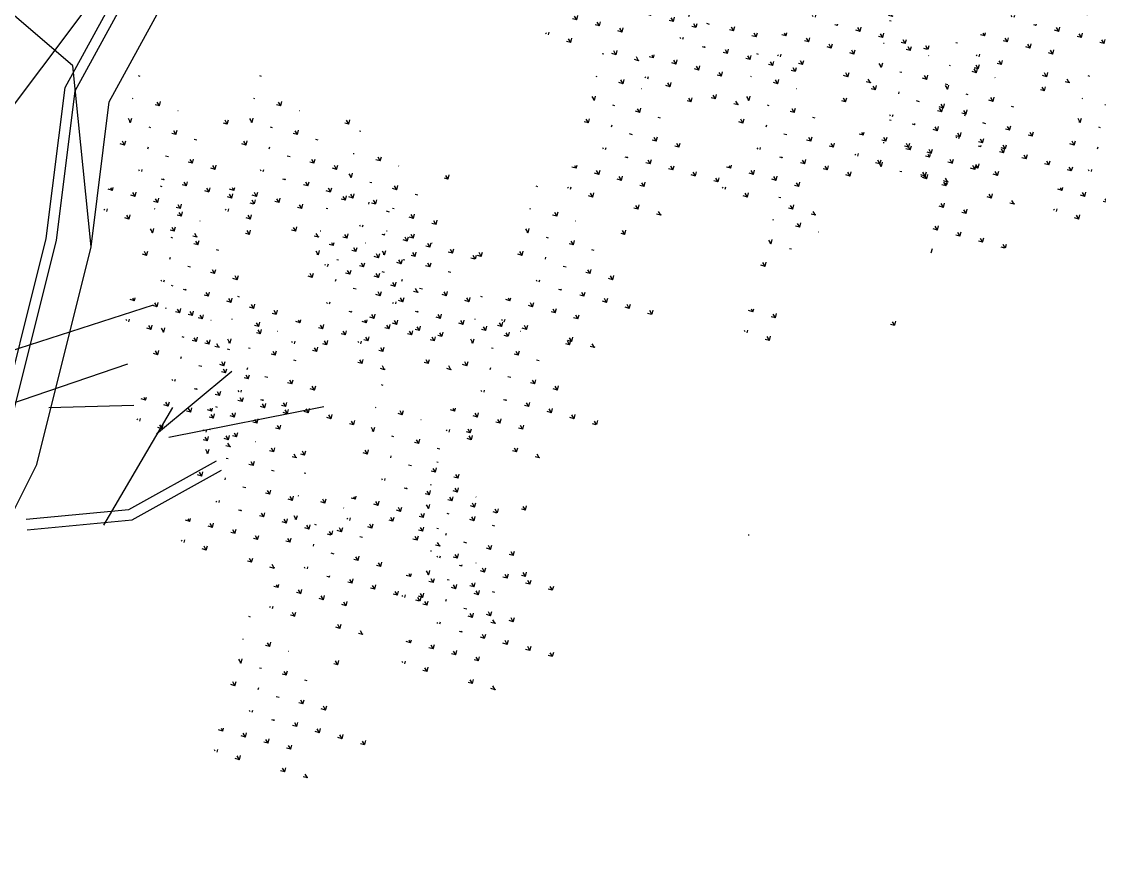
# Model space of a CAD drawing. Header units: millimetres. Extents: x -10 to 320, y -26 to 94.
# Drawn here: x 3.42 to 6.126, y 25.069 to 27.182 of the extents above; entities that cross this region are included whole.
import ezdxf

# ---------------------------------------------------------------- set-up
doc = ezdxf.new("R2010")
doc.units = ezdxf.units.MM
doc.header["$LTSCALE"] = 0.05

msp = doc.modelspace()

# ---------------------------------------------------------------- hatches: boundary and pattern name
at = {"linetype": 'Continuous'}
h = msp.add_hatch(dxfattribs=at)
h.set_pattern_fill('GRASS', scale=0.058864, angle=30, style=0)
h.set_pattern_definition([(120, (-88.84092, -0.516034), (-0.056857833, 0.01523501), [0.011036918, -0.072208728]), (75, (-88.84092, -0.516034), (-0.056857833, 0.01523501), [0.011036918, -0.047826643]), (165, (-88.84092, -0.516034), (-0.01523501, -0.056857833), [0.011036918, -0.047826643])])
edge = h.paths.add_edge_path()
edge.add_line((5.5921, 27.328), (5.7102, 27.2535))
edge.add_line((5.7102, 27.2535), (5.8177, 27.3206))
edge.add_line((5.8177, 27.3206), (5.6407, 27.348))
edge.add_line((5.6407, 27.348), (5.7401, 27.443))
edge.add_line((5.7401, 27.443), (5.6714, 27.5559))
edge.add_line((5.6714, 27.5559), (5.6748, 27.4182))
edge.add_line((5.6748, 27.4182), (5.599, 27.3484))
edge.add_line((5.599, 27.3484), (5.6214, 27.4148))
edge.add_line((5.6214, 27.4148), (5.5335, 27.5523))
edge.add_line((5.5335, 27.5523), (5.4512, 27.607))
edge.add_line((5.4512, 27.607), (5.5336, 27.4679))
edge.add_line((5.5336, 27.4679), (5.5785, 27.3542))
edge.add_line((5.5785, 27.3542), (5.5555, 27.3636))
edge.add_line((5.5555, 27.3636), (5.3762, 27.6578))
edge.add_line((5.3762, 27.6578), (5.4467, 27.455))
edge.add_line((5.4467, 27.455), (5.5203, 27.3779))
edge.add_line((5.5203, 27.3779), (5.4484, 27.4072))
edge.add_line((5.4484, 27.4072), (5.3852, 27.5217))
edge.add_line((5.3852, 27.5217), (5.4174, 27.3681))
edge.add_line((5.4174, 27.3681), (5.5506, 27.3462))
edge.add_line((5.5506, 27.3462), (5.2972, 27.3033))
edge.add_line((5.2972, 27.3033), (5.4491, 27.2237))
edge.add_line((5.4491, 27.2237), (5.5669, 27.3225))
edge.add_line((5.5669, 27.3225), (5.5277, 27.1767))
edge.add_line((5.5277, 27.1767), (5.6106, 27.1578))
edge.add_line((5.6106, 27.1578), (5.5967, 27.3243))
h = msp.add_hatch(dxfattribs=at)
h.set_pattern_fill('GRASS', scale=0.058864, angle=30, style=0)
h.set_pattern_definition([(120, (-89.478577, -0.626806), (-0.056857833, 0.01523501), [0.011036918, -0.072208728]), (75, (-89.47858, -0.626806), (-0.056857833, 0.01523501), [0.011036918, -0.047826643]), (165, (-89.47858, -0.626806), (-0.01523501, -0.056857833), [0.011036918, -0.047826643])])
edge = h.paths.add_edge_path()
edge.add_line((4.9544, 27.2172), (5.0725, 27.1427))
edge.add_line((5.0725, 27.1427), (5.18, 27.2098))
edge.add_line((5.18, 27.2098), (5.003, 27.2372))
edge.add_line((5.003, 27.2372), (5.1025, 27.3322))
edge.add_line((5.1025, 27.3322), (5.0337, 27.4451))
edge.add_line((5.0337, 27.4451), (5.0371, 27.3074))
edge.add_line((5.0371, 27.3074), (4.9613, 27.2376))
edge.add_line((4.9613, 27.2376), (4.9837, 27.3041))
edge.add_line((4.9837, 27.3041), (4.8958, 27.4416))
edge.add_line((4.8958, 27.4416), (4.8136, 27.4963))
edge.add_line((4.8136, 27.4963), (4.896, 27.3572))
edge.add_line((4.896, 27.3572), (4.9408, 27.2434))
edge.add_line((4.9408, 27.2434), (4.9178, 27.2528))
edge.add_line((4.9178, 27.2528), (4.7386, 27.547))
edge.add_line((4.7386, 27.547), (4.8091, 27.3442))
edge.add_line((4.8091, 27.3442), (4.8826, 27.2672))
edge.add_line((4.8826, 27.2672), (4.8108, 27.2964))
edge.add_line((4.8108, 27.2964), (4.7476, 27.4109))
edge.add_line((4.7476, 27.4109), (4.7798, 27.2573))
edge.add_line((4.7798, 27.2573), (4.9129, 27.2354))
edge.add_line((4.9129, 27.2354), (4.6595, 27.1925))
edge.add_line((4.6595, 27.1925), (4.8115, 27.113))
edge.add_line((4.8115, 27.113), (4.9292, 27.2117))
edge.add_line((4.9292, 27.2117), (4.89, 27.0659))
edge.add_line((4.89, 27.0659), (4.9729, 27.047))
edge.add_line((4.9729, 27.047), (4.959, 27.2135))
h = msp.add_hatch(dxfattribs=at)
h.set_pattern_fill('GRASS', scale=0.058864, angle=30, style=0)
h.set_pattern_definition([(120, (-88.89637, -0.682192), (-0.056857833, 0.01523501), [0.011036918, -0.072208728]), (75, (-88.89637, -0.68219), (-0.056857833, 0.01523501), [0.011036918, -0.047826643]), (165, (-88.89637, -0.68219), (-0.01523501, -0.056857833), [0.011036918, -0.047826643])])
edge = h.paths.add_edge_path()
edge.add_line((5.5366, 27.1618), (5.6547, 27.0873))
edge.add_line((5.6547, 27.0873), (5.7622, 27.1545))
edge.add_line((5.7622, 27.1545), (5.5852, 27.1818))
edge.add_line((5.5852, 27.1818), (5.6847, 27.2769))
edge.add_line((5.6847, 27.2769), (5.6159, 27.3897))
edge.add_line((5.6159, 27.3897), (5.6194, 27.252))
edge.add_line((5.6194, 27.252), (5.5435, 27.1823))
edge.add_line((5.5435, 27.1823), (5.566, 27.2487))
edge.add_line((5.566, 27.2487), (5.478, 27.3862))
edge.add_line((5.478, 27.3862), (5.3958, 27.4409))
edge.add_line((5.3958, 27.4409), (5.4782, 27.3018))
edge.add_line((5.4782, 27.3018), (5.523, 27.1881))
edge.add_line((5.523, 27.1881), (5.5, 27.1974))
edge.add_line((5.5, 27.1974), (5.3208, 27.4916))
edge.add_line((5.3208, 27.4916), (5.3913, 27.2888))
edge.add_line((5.3913, 27.2888), (5.4648, 27.2118))
edge.add_line((5.4648, 27.2118), (5.393, 27.241))
edge.add_line((5.393, 27.241), (5.3298, 27.3555))
edge.add_line((5.3298, 27.3555), (5.362, 27.202))
edge.add_line((5.362, 27.202), (5.4951, 27.18))
edge.add_line((5.4951, 27.18), (5.2417, 27.1371))
edge.add_line((5.2417, 27.1371), (5.3937, 27.0576))
edge.add_line((5.3937, 27.0576), (5.5114, 27.1563))
edge.add_line((5.5114, 27.1563), (5.4722, 27.0105))
edge.add_line((5.4722, 27.0105), (5.5551, 26.9916))
edge.add_line((5.5551, 26.9916), (5.5412, 27.1582))
h = msp.add_hatch(dxfattribs=at)
h.set_pattern_fill('GRASS', scale=0.058864, angle=30, style=0)
h.set_pattern_definition([(120, (-88.39733, -0.682192), (-0.056857833, 0.01523501), [0.011036918, -0.072208728]), (75, (-88.39733, -0.68219), (-0.056857833, 0.01523501), [0.011036918, -0.047826643]), (165, (-88.39733, -0.68219), (-0.01523501, -0.056857833), [0.011036918, -0.047826643])])
edge = h.paths.add_edge_path()
edge.add_line((6.0357, 27.1618), (6.1538, 27.0873))
edge.add_line((6.1538, 27.0873), (6.2613, 27.1545))
edge.add_line((6.2613, 27.1545), (6.0842, 27.1818))
edge.add_line((6.0842, 27.1818), (6.1837, 27.2769))
edge.add_line((6.1837, 27.2769), (6.1149, 27.3897))
edge.add_line((6.1149, 27.3897), (6.1184, 27.252))
edge.add_line((6.1184, 27.252), (6.0426, 27.1823))
edge.add_line((6.0426, 27.1823), (6.065, 27.2487))
edge.add_line((6.065, 27.2487), (5.977, 27.3862))
edge.add_line((5.977, 27.3862), (5.8948, 27.4409))
edge.add_line((5.8948, 27.4409), (5.9772, 27.3018))
edge.add_line((5.9772, 27.3018), (6.0221, 27.1881))
edge.add_line((6.0221, 27.1881), (5.9991, 27.1974))
edge.add_line((5.9991, 27.1974), (5.8198, 27.4916))
edge.add_line((5.8198, 27.4916), (5.8903, 27.2888))
edge.add_line((5.8903, 27.2888), (5.9639, 27.2118))
edge.add_line((5.9639, 27.2118), (5.892, 27.241))
edge.add_line((5.892, 27.241), (5.8288, 27.3555))
edge.add_line((5.8288, 27.3555), (5.861, 27.202))
edge.add_line((5.861, 27.202), (5.9942, 27.18))
edge.add_line((5.9942, 27.18), (5.7408, 27.1371))
edge.add_line((5.7408, 27.1371), (5.8927, 27.0576))
edge.add_line((5.8927, 27.0576), (6.0104, 27.1563))
edge.add_line((6.0104, 27.1563), (5.9713, 27.0105))
edge.add_line((5.9713, 27.0105), (6.0541, 26.9916))
edge.add_line((6.0541, 26.9916), (6.0402, 27.1582))
h = msp.add_hatch(dxfattribs=at)
h.set_pattern_fill('GRASS', scale=0.058864, angle=30, style=0)
h.set_pattern_definition([(120, (-89.22906, -0.73758), (-0.056857833, 0.01523501), [0.011036918, -0.072208728]), (75, (-89.22906, -0.73758), (-0.056857833, 0.01523501), [0.011036918, -0.047826643]), (165, (-89.22906, -0.73758), (-0.01523501, -0.056857833), [0.011036918, -0.047826643])])
edge = h.paths.add_edge_path()
edge.add_line((5.2039, 27.1064), (5.322, 27.0319))
edge.add_line((5.322, 27.0319), (5.4295, 27.0991))
edge.add_line((5.4295, 27.0991), (5.2525, 27.1265))
edge.add_line((5.2525, 27.1265), (5.352, 27.2215))
edge.add_line((5.352, 27.2215), (5.2832, 27.3343))
edge.add_line((5.2832, 27.3343), (5.2867, 27.1966))
edge.add_line((5.2867, 27.1966), (5.2108, 27.1269))
edge.add_line((5.2108, 27.1269), (5.2333, 27.1933))
edge.add_line((5.2333, 27.1933), (5.1453, 27.3308))
edge.add_line((5.1453, 27.3308), (5.0631, 27.3855))
edge.add_line((5.0631, 27.3855), (5.1455, 27.2464))
edge.add_line((5.1455, 27.2464), (5.1903, 27.1327))
edge.add_line((5.1903, 27.1327), (5.1673, 27.142))
edge.add_line((5.1673, 27.142), (4.9881, 27.4363))
edge.add_line((4.9881, 27.4363), (5.0586, 27.2334))
edge.add_line((5.0586, 27.2334), (5.1321, 27.1564))
edge.add_line((5.1321, 27.1564), (5.0603, 27.1857))
edge.add_line((5.0603, 27.1857), (4.9971, 27.3001))
edge.add_line((4.9971, 27.3001), (5.0293, 27.1466))
edge.add_line((5.0293, 27.1466), (5.1624, 27.1246))
edge.add_line((5.1624, 27.1246), (4.909, 27.0818))
edge.add_line((4.909, 27.0818), (5.061, 27.0022))
edge.add_line((5.061, 27.0022), (5.1787, 27.101))
edge.add_line((5.1787, 27.101), (5.1396, 26.9551))
edge.add_line((5.1396, 26.9551), (5.2224, 26.9362))
edge.add_line((5.2224, 26.9362), (5.2085, 27.1028))
h = msp.add_hatch(dxfattribs=at)
h.set_pattern_fill('GRASS', scale=0.058864, angle=30, style=0)
h.set_pattern_definition([(120, (-88.7023, -0.93143), (-0.056857833, 0.01523501), [0.011036918, -0.072208728]), (75, (-88.7023, -0.93143), (-0.056857833, 0.01523501), [0.011036918, -0.047826643]), (165, (-88.7023, -0.93143), (-0.01523501, -0.056857833), [0.011036918, -0.047826643])])
edge = h.paths.add_edge_path()
edge.add_line((5.7307, 26.9126), (5.8488, 26.8381))
edge.add_line((5.8488, 26.8381), (5.9563, 26.9052))
edge.add_line((5.9563, 26.9052), (5.7793, 26.9326))
edge.add_line((5.7793, 26.9326), (5.8787, 27.0276))
edge.add_line((5.8787, 27.0276), (5.81, 27.1405))
edge.add_line((5.81, 27.1405), (5.8134, 27.0028))
edge.add_line((5.8134, 27.0028), (5.7376, 26.933))
edge.add_line((5.7376, 26.933), (5.76, 26.9994))
edge.add_line((5.76, 26.9994), (5.6721, 27.1369))
edge.add_line((5.6721, 27.1369), (5.5899, 27.1916))
edge.add_line((5.5899, 27.1916), (5.6722, 27.0525))
edge.add_line((5.6722, 27.0525), (5.7171, 26.9388))
edge.add_line((5.7171, 26.9388), (5.6941, 26.9482))
edge.add_line((5.6941, 26.9482), (5.5148, 27.2424))
edge.add_line((5.5148, 27.2424), (5.5854, 27.0396))
edge.add_line((5.5854, 27.0396), (5.6589, 26.9625))
edge.add_line((5.6589, 26.9625), (5.5871, 26.9918))
edge.add_line((5.5871, 26.9918), (5.5239, 27.1063))
edge.add_line((5.5239, 27.1063), (5.556, 26.9527))
edge.add_line((5.556, 26.9527), (5.6892, 26.9308))
edge.add_line((5.6892, 26.9308), (5.4358, 26.8879))
edge.add_line((5.4358, 26.8879), (5.5878, 26.8083))
edge.add_line((5.5878, 26.8083), (5.7055, 26.9071))
edge.add_line((5.7055, 26.9071), (5.6663, 26.7613))
edge.add_line((5.6663, 26.7613), (5.7492, 26.7424))
edge.add_line((5.7492, 26.7424), (5.7353, 26.9089))
h = msp.add_hatch(dxfattribs=at)
h.set_pattern_fill('GRASS', scale=0.058864, angle=30, style=0)
h.set_pattern_definition([(120, (-88.535953, -0.986816), (-0.056857833, 0.01523501), [0.011036918, -0.072208728]), (75, (-88.535953, -0.986816), (-0.056857833, 0.01523501), [0.011036918, -0.047826643]), (165, (-88.535953, -0.986816), (-0.01523501, -0.056857833), [0.011036918, -0.047826643])])
edge = h.paths.add_edge_path()
edge.add_line((5.897, 26.8572), (6.0152, 26.7827))
edge.add_line((6.0152, 26.7827), (6.1226, 26.8498))
edge.add_line((6.1226, 26.8498), (5.9456, 26.8772))
edge.add_line((5.9456, 26.8772), (6.0451, 26.9722))
edge.add_line((6.0451, 26.9722), (5.9763, 27.0851))
edge.add_line((5.9763, 27.0851), (5.9798, 26.9474))
edge.add_line((5.9798, 26.9474), (5.9039, 26.8776))
edge.add_line((5.9039, 26.8776), (5.9264, 26.944))
edge.add_line((5.9264, 26.944), (5.8384, 27.0815))
edge.add_line((5.8384, 27.0815), (5.7562, 27.1363))
edge.add_line((5.7562, 27.1363), (5.8386, 26.9972))
edge.add_line((5.8386, 26.9972), (5.8834, 26.8834))
edge.add_line((5.8834, 26.8834), (5.8604, 26.8928))
edge.add_line((5.8604, 26.8928), (5.6812, 27.187))
edge.add_line((5.6812, 27.187), (5.7517, 26.9842))
edge.add_line((5.7517, 26.9842), (5.8252, 26.9071))
edge.add_line((5.8252, 26.9071), (5.7534, 26.9364))
edge.add_line((5.7534, 26.9364), (5.6902, 27.0509))
edge.add_line((5.6902, 27.0509), (5.7224, 26.8973))
edge.add_line((5.7224, 26.8973), (5.8555, 26.8754))
edge.add_line((5.8555, 26.8754), (5.6021, 26.8325))
edge.add_line((5.6021, 26.8325), (5.7541, 26.753))
edge.add_line((5.7541, 26.753), (5.8718, 26.8517))
edge.add_line((5.8718, 26.8517), (5.8327, 26.7059))
edge.add_line((5.8327, 26.7059), (5.9155, 26.687))
edge.add_line((5.9155, 26.687), (5.9016, 26.8535))
h = msp.add_hatch(dxfattribs=at)
h.set_pattern_fill('GRASS', scale=0.058864, angle=30, style=0)
h.set_pattern_definition([(120, (-89.42313, -1.01451), (-0.056857833, 0.01523501), [0.011036918, -0.072208728]), (75, (-89.42313, -1.01451), (-0.056857833, 0.01523501), [0.011036918, -0.047826643]), (165, (-89.42313, -1.01451), (-0.01523501, -0.056857833), [0.011036918, -0.047826643])])
edge = h.paths.add_edge_path()
edge.add_line((5.0099, 26.8295), (5.128, 26.755))
edge.add_line((5.128, 26.755), (5.2355, 26.8221))
edge.add_line((5.2355, 26.8221), (5.0584, 26.8495))
edge.add_line((5.0584, 26.8495), (5.1579, 26.9445))
edge.add_line((5.1579, 26.9445), (5.0892, 27.0574))
edge.add_line((5.0892, 27.0574), (5.0926, 26.9197))
edge.add_line((5.0926, 26.9197), (5.0168, 26.8499))
edge.add_line((5.0168, 26.8499), (5.0392, 26.9164))
edge.add_line((5.0392, 26.9164), (4.9512, 27.0539))
edge.add_line((4.9512, 27.0539), (4.869, 27.1086))
edge.add_line((4.869, 27.1086), (4.9514, 26.9695))
edge.add_line((4.9514, 26.9695), (4.9963, 26.8557))
edge.add_line((4.9963, 26.8557), (4.9733, 26.8651))
edge.add_line((4.9733, 26.8651), (4.794, 27.1593))
edge.add_line((4.794, 27.1593), (4.8645, 26.9565))
edge.add_line((4.8645, 26.9565), (4.9381, 26.8794))
edge.add_line((4.9381, 26.8794), (4.8662, 26.9087))
edge.add_line((4.8662, 26.9087), (4.803, 27.0232))
edge.add_line((4.803, 27.0232), (4.8352, 26.8696))
edge.add_line((4.8352, 26.8696), (4.9684, 26.8477))
edge.add_line((4.9684, 26.8477), (4.715, 26.8048))
edge.add_line((4.715, 26.8048), (4.8669, 26.7253))
edge.add_line((4.8669, 26.7253), (4.9846, 26.824))
edge.add_line((4.9846, 26.824), (4.9455, 26.6782))
edge.add_line((4.9455, 26.6782), (5.0283, 26.6593))
edge.add_line((5.0283, 26.6593), (5.0144, 26.8258))
h = msp.add_hatch(dxfattribs=at)
h.set_pattern_fill('GRASS', scale=0.058864, angle=30, style=0)
h.set_pattern_definition([(120, (-90.587548, -1.069896), (-0.056857833, 0.01523501), [0.011036918, -0.072208728]), (75, (-90.58755, -1.069896), (-0.056857833, 0.01523501), [0.011036918, -0.047826643]), (165, (-90.58755, -1.069896), (-0.01523501, -0.056857833), [0.011036918, -0.047826643])])
edge = h.paths.add_edge_path()
edge.add_line((3.8454, 26.7741), (3.9636, 26.6996))
edge.add_line((3.9636, 26.6996), (4.0711, 26.7668))
edge.add_line((4.0711, 26.7668), (3.894, 26.7941))
edge.add_line((3.894, 26.7941), (3.9935, 26.8891))
edge.add_line((3.9935, 26.8891), (3.9247, 27.002))
edge.add_line((3.9247, 27.002), (3.9282, 26.8643))
edge.add_line((3.9282, 26.8643), (3.8523, 26.7945))
edge.add_line((3.8523, 26.7945), (3.8748, 26.861))
edge.add_line((3.8748, 26.861), (3.7868, 26.9985))
edge.add_line((3.7868, 26.9985), (3.7046, 27.0532))
edge.add_line((3.7046, 27.0532), (3.787, 26.9141))
edge.add_line((3.787, 26.9141), (3.8318, 26.8003))
edge.add_line((3.8318, 26.8003), (3.8088, 26.8097))
edge.add_line((3.8088, 26.8097), (3.6296, 27.1039))
edge.add_line((3.6296, 27.1039), (3.7001, 26.9011))
edge.add_line((3.7001, 26.9011), (3.7737, 26.8241))
edge.add_line((3.7737, 26.8241), (3.7018, 26.8533))
edge.add_line((3.7018, 26.8533), (3.6386, 26.9678))
edge.add_line((3.6386, 26.9678), (3.6708, 26.8143))
edge.add_line((3.6708, 26.8143), (3.804, 26.7923))
edge.add_line((3.804, 26.7923), (3.5505, 26.7494))
edge.add_line((3.5505, 26.7494), (3.7025, 26.6699))
edge.add_line((3.7025, 26.6699), (3.8202, 26.7686))
edge.add_line((3.8202, 26.7686), (3.7811, 26.6228))
edge.add_line((3.7811, 26.6228), (3.8639, 26.6039))
edge.add_line((3.8639, 26.6039), (3.85, 26.7704))
h = msp.add_hatch(dxfattribs=at)
h.set_pattern_fill('GRASS', scale=0.058864, angle=30, style=0)
h.set_pattern_definition([(120, (-90.28258, -1.069896), (-0.056857833, 0.01523501), [0.011036918, -0.072208728]), (75, (-90.28258, -1.069896), (-0.056857833, 0.01523501), [0.011036918, -0.047826643]), (165, (-90.28258, -1.069896), (-0.01523501, -0.056857833), [0.011036918, -0.047826643])])
edge = h.paths.add_edge_path()
edge.add_line((4.1504, 26.7741), (4.2685, 26.6996))
edge.add_line((4.2685, 26.6996), (4.376, 26.7668))
edge.add_line((4.376, 26.7668), (4.199, 26.7941))
edge.add_line((4.199, 26.7941), (4.2985, 26.8891))
edge.add_line((4.2985, 26.8891), (4.2297, 27.002))
edge.add_line((4.2297, 27.002), (4.2331, 26.8643))
edge.add_line((4.2331, 26.8643), (4.1573, 26.7945))
edge.add_line((4.1573, 26.7945), (4.1797, 26.861))
edge.add_line((4.1797, 26.861), (4.0918, 26.9985))
edge.add_line((4.0918, 26.9985), (4.0096, 27.0532))
edge.add_line((4.0096, 27.0532), (4.092, 26.9141))
edge.add_line((4.092, 26.9141), (4.1368, 26.8003))
edge.add_line((4.1368, 26.8003), (4.1138, 26.8097))
edge.add_line((4.1138, 26.8097), (3.9346, 27.1039))
edge.add_line((3.9346, 27.1039), (4.0051, 26.9011))
edge.add_line((4.0051, 26.9011), (4.0786, 26.8241))
edge.add_line((4.0786, 26.8241), (4.0068, 26.8533))
edge.add_line((4.0068, 26.8533), (3.9436, 26.9678))
edge.add_line((3.9436, 26.9678), (3.9758, 26.8143))
edge.add_line((3.9758, 26.8143), (4.1089, 26.7923))
edge.add_line((4.1089, 26.7923), (3.8555, 26.7494))
edge.add_line((3.8555, 26.7494), (4.0075, 26.6699))
edge.add_line((4.0075, 26.6699), (4.1252, 26.7686))
edge.add_line((4.1252, 26.7686), (4.086, 26.6228))
edge.add_line((4.086, 26.6228), (4.1689, 26.6039))
edge.add_line((4.1689, 26.6039), (4.155, 26.7704))
h = msp.add_hatch(dxfattribs=at)
h.set_pattern_fill('GRASS', scale=0.058864, angle=30, style=0)
h.set_pattern_definition([(120, (-88.20326, -1.069896), (-0.056857833, 0.01523501), [0.011036918, -0.072208728]), (75, (-88.20326, -1.069896), (-0.056857833, 0.01523501), [0.011036918, -0.047826643]), (165, (-88.20326, -1.069896), (-0.01523501, -0.056857833), [0.011036918, -0.047826643])])
edge = h.paths.add_edge_path()
edge.add_line((6.2297, 26.7741), (6.3478, 26.6996))
edge.add_line((6.3478, 26.6996), (6.4553, 26.7668))
edge.add_line((6.4553, 26.7668), (6.2783, 26.7941))
edge.add_line((6.2783, 26.7941), (6.3778, 26.8891))
edge.add_line((6.3778, 26.8891), (6.309, 27.002))
edge.add_line((6.309, 27.002), (6.3125, 26.8643))
edge.add_line((6.3125, 26.8643), (6.2366, 26.7945))
edge.add_line((6.2366, 26.7945), (6.2591, 26.861))
edge.add_line((6.2591, 26.861), (6.1711, 26.9985))
edge.add_line((6.1711, 26.9985), (6.0889, 27.0532))
edge.add_line((6.0889, 27.0532), (6.1713, 26.9141))
edge.add_line((6.1713, 26.9141), (6.2161, 26.8003))
edge.add_line((6.2161, 26.8003), (6.1931, 26.8097))
edge.add_line((6.1931, 26.8097), (6.0139, 27.1039))
edge.add_line((6.0139, 27.1039), (6.0844, 26.9011))
edge.add_line((6.0844, 26.9011), (6.1579, 26.8241))
edge.add_line((6.1579, 26.8241), (6.0861, 26.8533))
edge.add_line((6.0861, 26.8533), (6.0229, 26.9678))
edge.add_line((6.0229, 26.9678), (6.0551, 26.8143))
edge.add_line((6.0551, 26.8143), (6.1882, 26.7923))
edge.add_line((6.1882, 26.7923), (5.9348, 26.7494))
edge.add_line((5.9348, 26.7494), (6.0868, 26.6699))
edge.add_line((6.0868, 26.6699), (6.2045, 26.7686))
edge.add_line((6.2045, 26.7686), (6.1654, 26.6228))
edge.add_line((6.1654, 26.6228), (6.2482, 26.6039))
edge.add_line((6.2482, 26.6039), (6.2343, 26.7704))
h = msp.add_hatch(dxfattribs=at)
h.set_pattern_fill('GRASS', scale=0.058864, angle=30, style=0)
h.set_pattern_definition([(120, (-90.033062, -1.20836), (-0.056857833, 0.01523501), [0.011036918, -0.072208728]), (75, (-90.03306, -1.20836), (-0.056857833, 0.01523501), [0.011036918, -0.047826643]), (165, (-90.03306, -1.20836), (-0.01523501, -0.056857833), [0.011036918, -0.047826643])])
edge = h.paths.add_edge_path()
edge.add_line((4.3999, 26.6356), (4.518, 26.5611))
edge.add_line((4.518, 26.5611), (4.6255, 26.6283))
edge.add_line((4.6255, 26.6283), (4.4485, 26.6557))
edge.add_line((4.4485, 26.6557), (4.548, 26.7507))
edge.add_line((4.548, 26.7507), (4.4792, 26.8636))
edge.add_line((4.4792, 26.8636), (4.4827, 26.7258))
edge.add_line((4.4827, 26.7258), (4.4068, 26.6561))
edge.add_line((4.4068, 26.6561), (4.4293, 26.7225))
edge.add_line((4.4293, 26.7225), (4.3413, 26.86))
edge.add_line((4.3413, 26.86), (4.2591, 26.9147))
edge.add_line((4.2591, 26.9147), (4.3415, 26.7756))
edge.add_line((4.3415, 26.7756), (4.3863, 26.6619))
edge.add_line((4.3863, 26.6619), (4.3633, 26.6713))
edge.add_line((4.3633, 26.6713), (4.1841, 26.9655))
edge.add_line((4.1841, 26.9655), (4.2546, 26.7626))
edge.add_line((4.2546, 26.7626), (4.3281, 26.6856))
edge.add_line((4.3281, 26.6856), (4.2563, 26.7149))
edge.add_line((4.2563, 26.7149), (4.1931, 26.8294))
edge.add_line((4.1931, 26.8294), (4.2253, 26.6758))
edge.add_line((4.2253, 26.6758), (4.3584, 26.6538))
edge.add_line((4.3584, 26.6538), (4.105, 26.611))
edge.add_line((4.105, 26.611), (4.257, 26.5314))
edge.add_line((4.257, 26.5314), (4.3747, 26.6302))
edge.add_line((4.3747, 26.6302), (4.3356, 26.4844))
edge.add_line((4.3356, 26.4844), (4.4184, 26.4655))
edge.add_line((4.4184, 26.4655), (4.4045, 26.632))
h = msp.add_hatch(dxfattribs=at)
h.set_pattern_fill('GRASS', scale=0.058864, angle=30, style=0)
h.set_pattern_definition([(120, (-90.5321, -1.346826), (-0.056857833, 0.01523501), [0.011036918, -0.072208728]), (75, (-90.5321, -1.346826), (-0.056857833, 0.01523501), [0.011036918, -0.047826643]), (165, (-90.5321, -1.346826), (-0.01523501, -0.056857833), [0.011036918, -0.047826643])])
edge = h.paths.add_edge_path()
edge.add_line((3.9009, 26.4972), (4.019, 26.4227))
edge.add_line((4.019, 26.4227), (4.1265, 26.4898))
edge.add_line((4.1265, 26.4898), (3.9495, 26.5172))
edge.add_line((3.9495, 26.5172), (4.0489, 26.6122))
edge.add_line((4.0489, 26.6122), (3.9802, 26.7251))
edge.add_line((3.9802, 26.7251), (3.9836, 26.5874))
edge.add_line((3.9836, 26.5874), (3.9078, 26.5176))
edge.add_line((3.9078, 26.5176), (3.9302, 26.584))
edge.add_line((3.9302, 26.584), (3.8423, 26.7215))
edge.add_line((3.8423, 26.7215), (3.7601, 26.7763))
edge.add_line((3.7601, 26.7763), (3.8424, 26.6371))
edge.add_line((3.8424, 26.6371), (3.8873, 26.5234))
edge.add_line((3.8873, 26.5234), (3.8643, 26.5328))
edge.add_line((3.8643, 26.5328), (3.685, 26.827))
edge.add_line((3.685, 26.827), (3.7556, 26.6242))
edge.add_line((3.7556, 26.6242), (3.8291, 26.5471))
edge.add_line((3.8291, 26.5471), (3.7573, 26.5764))
edge.add_line((3.7573, 26.5764), (3.6941, 26.6909))
edge.add_line((3.6941, 26.6909), (3.7262, 26.5373))
edge.add_line((3.7262, 26.5373), (3.8594, 26.5154))
edge.add_line((3.8594, 26.5154), (3.606, 26.4725))
edge.add_line((3.606, 26.4725), (3.758, 26.3929))
edge.add_line((3.758, 26.3929), (3.8757, 26.4917))
edge.add_line((3.8757, 26.4917), (3.8365, 26.3459))
edge.add_line((3.8365, 26.3459), (3.9194, 26.327))
edge.add_line((3.9194, 26.327), (3.9055, 26.4935))
h = msp.add_hatch(dxfattribs=at)
h.set_pattern_fill('GRASS', scale=0.058864, angle=30, style=0)
h.set_pattern_definition([(120, (-89.589475, -1.346826), (-0.056857833, 0.01523501), [0.011036918, -0.072208728]), (75, (-89.589475, -1.346826), (-0.056857833, 0.01523501), [0.011036918, -0.047826643]), (165, (-89.589475, -1.346826), (-0.01523501, -0.056857833), [0.011036918, -0.047826643])])
edge = h.paths.add_edge_path()
edge.add_line((4.8435, 26.4972), (4.9616, 26.4227))
edge.add_line((4.9616, 26.4227), (5.0691, 26.4898))
edge.add_line((5.0691, 26.4898), (4.8921, 26.5172))
edge.add_line((4.8921, 26.5172), (4.9916, 26.6122))
edge.add_line((4.9916, 26.6122), (4.9228, 26.7251))
edge.add_line((4.9228, 26.7251), (4.9263, 26.5874))
edge.add_line((4.9263, 26.5874), (4.8504, 26.5176))
edge.add_line((4.8504, 26.5176), (4.8728, 26.584))
edge.add_line((4.8728, 26.584), (4.7849, 26.7215))
edge.add_line((4.7849, 26.7215), (4.7027, 26.7763))
edge.add_line((4.7027, 26.7763), (4.7851, 26.6371))
edge.add_line((4.7851, 26.6371), (4.8299, 26.5234))
edge.add_line((4.8299, 26.5234), (4.8069, 26.5328))
edge.add_line((4.8069, 26.5328), (4.6277, 26.827))
edge.add_line((4.6277, 26.827), (4.6982, 26.6242))
edge.add_line((4.6982, 26.6242), (4.7717, 26.5471))
edge.add_line((4.7717, 26.5471), (4.6999, 26.5764))
edge.add_line((4.6999, 26.5764), (4.6367, 26.6909))
edge.add_line((4.6367, 26.6909), (4.6689, 26.5373))
edge.add_line((4.6689, 26.5373), (4.802, 26.5154))
edge.add_line((4.802, 26.5154), (4.5486, 26.4725))
edge.add_line((4.5486, 26.4725), (4.7006, 26.3929))
edge.add_line((4.7006, 26.3929), (4.8183, 26.4917))
edge.add_line((4.8183, 26.4917), (4.7791, 26.3459))
edge.add_line((4.7791, 26.3459), (4.862, 26.327))
edge.add_line((4.862, 26.327), (4.8481, 26.4935))
h = msp.add_hatch(dxfattribs=at)
h.set_pattern_fill('GRASS', scale=0.058864, angle=30, style=0)
h.set_pattern_definition([(120, (-90.116235, -1.402213), (-0.056857833, 0.01523501), [0.011036918, -0.072208728]), (75, (-90.116235, -1.40221), (-0.056857833, 0.01523501), [0.011036918, -0.047826643]), (165, (-90.116235, -1.40221), (-0.01523501, -0.056857833), [0.011036918, -0.047826643])])
edge = h.paths.add_edge_path()
edge.add_line((4.3168, 26.4418), (4.4349, 26.3673))
edge.add_line((4.4349, 26.3673), (4.5424, 26.4344))
edge.add_line((4.5424, 26.4344), (4.3653, 26.4618))
edge.add_line((4.3653, 26.4618), (4.4648, 26.5568))
edge.add_line((4.4648, 26.5568), (4.396, 26.6697))
edge.add_line((4.396, 26.6697), (4.3995, 26.532))
edge.add_line((4.3995, 26.532), (4.3237, 26.4622))
edge.add_line((4.3237, 26.4622), (4.3461, 26.5287))
edge.add_line((4.3461, 26.5287), (4.2581, 26.6662))
edge.add_line((4.2581, 26.6662), (4.1759, 26.7209))
edge.add_line((4.1759, 26.7209), (4.2583, 26.5818))
edge.add_line((4.2583, 26.5818), (4.3032, 26.468))
edge.add_line((4.3032, 26.468), (4.2802, 26.4774))
edge.add_line((4.2802, 26.4774), (4.1009, 26.7716))
edge.add_line((4.1009, 26.7716), (4.1714, 26.5688))
edge.add_line((4.1714, 26.5688), (4.245, 26.4917))
edge.add_line((4.245, 26.4917), (4.1731, 26.521))
edge.add_line((4.1731, 26.521), (4.1099, 26.6355))
edge.add_line((4.1099, 26.6355), (4.1421, 26.4819))
edge.add_line((4.1421, 26.4819), (4.2753, 26.46))
edge.add_line((4.2753, 26.46), (4.0218, 26.4171))
edge.add_line((4.0218, 26.4171), (4.1738, 26.3376))
edge.add_line((4.1738, 26.3376), (4.2915, 26.4363))
edge.add_line((4.2915, 26.4363), (4.2524, 26.2905))
edge.add_line((4.2524, 26.2905), (4.3352, 26.2716))
edge.add_line((4.3352, 26.2716), (4.3213, 26.4381))
h = msp.add_hatch(dxfattribs=at)
h.set_pattern_fill('GRASS', scale=0.058864, angle=30, style=0)
h.set_pattern_definition([(120, (-89.94989, -1.402213), (-0.056857833, 0.01523501), [0.011036918, -0.072208728]), (75, (-89.94989, -1.40221), (-0.056857833, 0.01523501), [0.011036918, -0.047826643]), (165, (-89.94989, -1.40221), (-0.01523501, -0.056857833), [0.011036918, -0.047826643])])
edge = h.paths.add_edge_path()
edge.add_line((4.4831, 26.4418), (4.6012, 26.3673))
edge.add_line((4.6012, 26.3673), (4.7087, 26.4344))
edge.add_line((4.7087, 26.4344), (4.5317, 26.4618))
edge.add_line((4.5317, 26.4618), (4.6312, 26.5568))
edge.add_line((4.6312, 26.5568), (4.5624, 26.6697))
edge.add_line((4.5624, 26.6697), (4.5658, 26.532))
edge.add_line((4.5658, 26.532), (4.49, 26.4622))
edge.add_line((4.49, 26.4622), (4.5124, 26.5287))
edge.add_line((4.5124, 26.5287), (4.4245, 26.6662))
edge.add_line((4.4245, 26.6662), (4.3423, 26.7209))
edge.add_line((4.3423, 26.7209), (4.4246, 26.5818))
edge.add_line((4.4246, 26.5818), (4.4695, 26.468))
edge.add_line((4.4695, 26.468), (4.4465, 26.4774))
edge.add_line((4.4465, 26.4774), (4.2673, 26.7716))
edge.add_line((4.2673, 26.7716), (4.3378, 26.5688))
edge.add_line((4.3378, 26.5688), (4.4113, 26.4917))
edge.add_line((4.4113, 26.4917), (4.3395, 26.521))
edge.add_line((4.3395, 26.521), (4.2763, 26.6355))
edge.add_line((4.2763, 26.6355), (4.3084, 26.4819))
edge.add_line((4.3084, 26.4819), (4.4416, 26.46))
edge.add_line((4.4416, 26.46), (4.1882, 26.4171))
edge.add_line((4.1882, 26.4171), (4.3402, 26.3376))
edge.add_line((4.3402, 26.3376), (4.4579, 26.4363))
edge.add_line((4.4579, 26.4363), (4.4187, 26.2905))
edge.add_line((4.4187, 26.2905), (4.5016, 26.2716))
edge.add_line((4.5016, 26.2716), (4.4877, 26.4381))
h = msp.add_hatch(dxfattribs=at)
h.set_pattern_fill('GRASS', scale=0.058864, angle=30, style=0)
h.set_pattern_definition([(120, (-90.504375, -1.596064), (-0.056857833, 0.01523501), [0.011036918, -0.072208728]), (75, (-90.504375, -1.596064), (-0.056857833, 0.01523501), [0.011036918, -0.047826643]), (165, (-90.504375, -1.596064), (-0.01523501, -0.056857833), [0.011036918, -0.047826643])])
edge = h.paths.add_edge_path()
edge.add_line((3.9286, 26.2479), (4.0467, 26.1734))
edge.add_line((4.0467, 26.1734), (4.1542, 26.2406))
edge.add_line((4.1542, 26.2406), (3.9772, 26.268))
edge.add_line((3.9772, 26.268), (4.0767, 26.363))
edge.add_line((4.0767, 26.363), (4.0079, 26.4759))
edge.add_line((4.0079, 26.4759), (4.0114, 26.3381))
edge.add_line((4.0114, 26.3381), (3.9355, 26.2684))
edge.add_line((3.9355, 26.2684), (3.9579, 26.3348))
edge.add_line((3.9579, 26.3348), (3.87, 26.4723))
edge.add_line((3.87, 26.4723), (3.7878, 26.527))
edge.add_line((3.7878, 26.527), (3.8702, 26.3879))
edge.add_line((3.8702, 26.3879), (3.915, 26.2742))
edge.add_line((3.915, 26.2742), (3.892, 26.2836))
edge.add_line((3.892, 26.2836), (3.7128, 26.5778))
edge.add_line((3.7128, 26.5778), (3.7833, 26.3749))
edge.add_line((3.7833, 26.3749), (3.8568, 26.2979))
edge.add_line((3.8568, 26.2979), (3.785, 26.3272))
edge.add_line((3.785, 26.3272), (3.7218, 26.4417))
edge.add_line((3.7218, 26.4417), (3.754, 26.2881))
edge.add_line((3.754, 26.2881), (3.8871, 26.2661))
edge.add_line((3.8871, 26.2661), (3.6337, 26.2233))
edge.add_line((3.6337, 26.2233), (3.7857, 26.1437))
edge.add_line((3.7857, 26.1437), (3.9034, 26.2425))
edge.add_line((3.9034, 26.2425), (3.8642, 26.0967))
edge.add_line((3.8642, 26.0967), (3.9471, 26.0778))
edge.add_line((3.9471, 26.0778), (3.9332, 26.2443))
h = msp.add_hatch(dxfattribs=at)
h.set_pattern_fill('GRASS', scale=0.058864, angle=30, style=0)
h.set_pattern_definition([(120, (-90.33803, -1.623757), (-0.056857833, 0.01523501), [0.011036918, -0.072208728]), (75, (-90.33803, -1.62376), (-0.056857833, 0.01523501), [0.011036918, -0.047826643]), (165, (-90.33803, -1.62376), (-0.01523501, -0.056857833), [0.011036918, -0.047826643])])
edge = h.paths.add_edge_path()
edge.add_line((4.095, 26.2203), (4.2131, 26.1457))
edge.add_line((4.2131, 26.1457), (4.3206, 26.2129))
edge.add_line((4.3206, 26.2129), (4.1435, 26.2403))
edge.add_line((4.1435, 26.2403), (4.243, 26.3353))
edge.add_line((4.243, 26.3353), (4.1743, 26.4482))
edge.add_line((4.1743, 26.4482), (4.1777, 26.3104))
edge.add_line((4.1777, 26.3104), (4.1019, 26.2407))
edge.add_line((4.1019, 26.2407), (4.1243, 26.3071))
edge.add_line((4.1243, 26.3071), (4.0363, 26.4446))
edge.add_line((4.0363, 26.4446), (3.9541, 26.4993))
edge.add_line((3.9541, 26.4993), (4.0365, 26.3602))
edge.add_line((4.0365, 26.3602), (4.0814, 26.2465))
edge.add_line((4.0814, 26.2465), (4.0584, 26.2559))
edge.add_line((4.0584, 26.2559), (3.8791, 26.5501))
edge.add_line((3.8791, 26.5501), (3.9496, 26.3472))
edge.add_line((3.9496, 26.3472), (4.0232, 26.2702))
edge.add_line((4.0232, 26.2702), (3.9513, 26.2995))
edge.add_line((3.9513, 26.2995), (3.8881, 26.414))
edge.add_line((3.8881, 26.414), (3.9203, 26.2604))
edge.add_line((3.9203, 26.2604), (4.0535, 26.2385))
edge.add_line((4.0535, 26.2385), (3.8001, 26.1956))
edge.add_line((3.8001, 26.1956), (3.952, 26.116))
edge.add_line((3.952, 26.116), (4.0697, 26.2148))
edge.add_line((4.0697, 26.2148), (4.0306, 26.069))
edge.add_line((4.0306, 26.069), (4.1134, 26.0501))
edge.add_line((4.1134, 26.0501), (4.0995, 26.2166))
h = msp.add_hatch(dxfattribs=at)
h.set_pattern_fill('GRASS', scale=0.058864, angle=30, style=0)
h.set_pattern_definition([(120, (-89.728096, -1.623757), (-0.056857833, 0.01523501), [0.011036918, -0.072208728]), (75, (-89.728096, -1.62376), (-0.056857833, 0.01523501), [0.011036918, -0.047826643]), (165, (-89.728096, -1.62376), (-0.01523501, -0.056857833), [0.011036918, -0.047826643])])
edge = h.paths.add_edge_path()
edge.add_line((4.7049, 26.2203), (4.823, 26.1457))
edge.add_line((4.823, 26.1457), (4.9305, 26.2129))
edge.add_line((4.9305, 26.2129), (4.7535, 26.2403))
edge.add_line((4.7535, 26.2403), (4.853, 26.3353))
edge.add_line((4.853, 26.3353), (4.7842, 26.4482))
edge.add_line((4.7842, 26.4482), (4.7876, 26.3104))
edge.add_line((4.7876, 26.3104), (4.7118, 26.2407))
edge.add_line((4.7118, 26.2407), (4.7342, 26.3071))
edge.add_line((4.7342, 26.3071), (4.6463, 26.4446))
edge.add_line((4.6463, 26.4446), (4.5641, 26.4993))
edge.add_line((4.5641, 26.4993), (4.6464, 26.3602))
edge.add_line((4.6464, 26.3602), (4.6913, 26.2465))
edge.add_line((4.6913, 26.2465), (4.6683, 26.2559))
edge.add_line((4.6683, 26.2559), (4.489, 26.5501))
edge.add_line((4.489, 26.5501), (4.5596, 26.3472))
edge.add_line((4.5596, 26.3472), (4.6331, 26.2702))
edge.add_line((4.6331, 26.2702), (4.5613, 26.2995))
edge.add_line((4.5613, 26.2995), (4.4981, 26.414))
edge.add_line((4.4981, 26.414), (4.5302, 26.2604))
edge.add_line((4.5302, 26.2604), (4.6634, 26.2385))
edge.add_line((4.6634, 26.2385), (4.41, 26.1956))
edge.add_line((4.41, 26.1956), (4.562, 26.116))
edge.add_line((4.562, 26.116), (4.6797, 26.2148))
edge.add_line((4.6797, 26.2148), (4.6405, 26.069))
edge.add_line((4.6405, 26.069), (4.7234, 26.0501))
edge.add_line((4.7234, 26.0501), (4.7095, 26.2166))
h = msp.add_hatch(dxfattribs=at)
h.set_pattern_fill('GRASS', scale=0.058864, angle=30, style=0)
h.set_pattern_definition([(120, (-89.977614, -1.8453), (-0.056857833, 0.01523501), [0.011036918, -0.072208728]), (75, (-89.977614, -1.8453), (-0.056857833, 0.01523501), [0.011036918, -0.047826643]), (165, (-89.977614, -1.8453), (-0.01523501, -0.056857833), [0.011036918, -0.047826643])])
edge = h.paths.add_edge_path()
edge.add_line((4.4554, 25.9987), (4.5735, 25.9242))
edge.add_line((4.5735, 25.9242), (4.681, 25.9913))
edge.add_line((4.681, 25.9913), (4.504, 26.0187))
edge.add_line((4.504, 26.0187), (4.6034, 26.1137))
edge.add_line((4.6034, 26.1137), (4.5347, 26.2266))
edge.add_line((4.5347, 26.2266), (4.5381, 26.0889))
edge.add_line((4.5381, 26.0889), (4.4623, 26.0191))
edge.add_line((4.4623, 26.0191), (4.4847, 26.0856))
edge.add_line((4.4847, 26.0856), (4.3968, 26.2231))
edge.add_line((4.3968, 26.2231), (4.3146, 26.2778))
edge.add_line((4.3146, 26.2778), (4.3969, 26.1387))
edge.add_line((4.3969, 26.1387), (4.4418, 26.0249))
edge.add_line((4.4418, 26.0249), (4.4188, 26.0343))
edge.add_line((4.4188, 26.0343), (4.2395, 26.3285))
edge.add_line((4.2395, 26.3285), (4.3101, 26.1257))
edge.add_line((4.3101, 26.1257), (4.3836, 26.0487))
edge.add_line((4.3836, 26.0487), (4.3117, 26.0779))
edge.add_line((4.3117, 26.0779), (4.2485, 26.1924))
edge.add_line((4.2485, 26.1924), (4.2807, 26.0388))
edge.add_line((4.2807, 26.0388), (4.4139, 26.0169))
edge.add_line((4.4139, 26.0169), (4.1605, 25.974))
edge.add_line((4.1605, 25.974), (4.3124, 25.8945))
edge.add_line((4.3124, 25.8945), (4.4302, 25.9932))
edge.add_line((4.4302, 25.9932), (4.391, 25.8474))
edge.add_line((4.391, 25.8474), (4.4739, 25.8285))
edge.add_line((4.4739, 25.8285), (4.46, 25.995))
h = msp.add_hatch(dxfattribs=at)
h.set_pattern_fill('GRASS', scale=0.058864, angle=30, style=0)
h.set_pattern_definition([(120, (-90.393477, -1.90069), (-0.056857833, 0.01523501), [0.011036918, -0.072208728]), (75, (-90.39348, -1.90069), (-0.056857833, 0.01523501), [0.011036918, -0.047826643]), (165, (-90.39348, -1.90069), (-0.01523501, -0.056857833), [0.011036918, -0.047826643])])
edge = h.paths.add_edge_path()
edge.add_line((4.0395, 25.9433), (4.1576, 25.8688))
edge.add_line((4.1576, 25.8688), (4.2651, 25.936))
edge.add_line((4.2651, 25.936), (4.0881, 25.9634))
edge.add_line((4.0881, 25.9634), (4.1876, 26.0584))
edge.add_line((4.1876, 26.0584), (4.1188, 26.1712))
edge.add_line((4.1188, 26.1712), (4.1222, 26.0335))
edge.add_line((4.1222, 26.0335), (4.0464, 25.9638))
edge.add_line((4.0464, 25.9638), (4.0688, 26.0302))
edge.add_line((4.0688, 26.0302), (3.9809, 26.1677))
edge.add_line((3.9809, 26.1677), (3.8987, 26.2224))
edge.add_line((3.8987, 26.2224), (3.9811, 26.0833))
edge.add_line((3.9811, 26.0833), (4.0259, 25.9696))
edge.add_line((4.0259, 25.9696), (4.0029, 25.9789))
edge.add_line((4.0029, 25.9789), (3.8237, 26.2731))
edge.add_line((3.8237, 26.2731), (3.8942, 26.0703))
edge.add_line((3.8942, 26.0703), (3.9677, 25.9933))
edge.add_line((3.9677, 25.9933), (3.8959, 26.0226))
edge.add_line((3.8959, 26.0226), (3.8327, 26.137))
edge.add_line((3.8327, 26.137), (3.8649, 25.9835))
edge.add_line((3.8649, 25.9835), (3.998, 25.9615))
edge.add_line((3.998, 25.9615), (3.7446, 25.9187))
edge.add_line((3.7446, 25.9187), (3.8966, 25.8391))
edge.add_line((3.8966, 25.8391), (4.0143, 25.9379))
edge.add_line((4.0143, 25.9379), (3.9751, 25.792))
edge.add_line((3.9751, 25.792), (4.058, 25.7731))
edge.add_line((4.058, 25.7731), (4.0441, 25.9397))
h = msp.add_hatch(dxfattribs=at)
h.set_pattern_fill('GRASS', scale=0.058864, angle=30, style=0)
h.set_pattern_definition([(120, (-89.838993, -2.039153), (-0.056857833, 0.01523501), [0.011036918, -0.072208728]), (75, (-89.83899, -2.039153), (-0.056857833, 0.01523501), [0.011036918, -0.047826643]), (165, (-89.83899, -2.039153), (-0.01523501, -0.056857833), [0.011036918, -0.047826643])])
edge = h.paths.add_edge_path()
edge.add_line((4.594, 25.8049), (4.7121, 25.7303))
edge.add_line((4.7121, 25.7303), (4.8196, 25.7975))
edge.add_line((4.8196, 25.7975), (4.6426, 25.8249))
edge.add_line((4.6426, 25.8249), (4.7421, 25.9199))
edge.add_line((4.7421, 25.9199), (4.6733, 26.0328))
edge.add_line((4.6733, 26.0328), (4.6767, 25.895))
edge.add_line((4.6767, 25.895), (4.6009, 25.8253))
edge.add_line((4.6009, 25.8253), (4.6233, 25.8917))
edge.add_line((4.6233, 25.8917), (4.5354, 26.0292))
edge.add_line((4.5354, 26.0292), (4.4532, 26.0839))
edge.add_line((4.4532, 26.0839), (4.5355, 25.9448))
edge.add_line((4.5355, 25.9448), (4.5804, 25.8311))
edge.add_line((4.5804, 25.8311), (4.5574, 25.8405))
edge.add_line((4.5574, 25.8405), (4.3781, 26.1347))
edge.add_line((4.3781, 26.1347), (4.4487, 25.9319))
edge.add_line((4.4487, 25.9319), (4.5222, 25.8548))
edge.add_line((4.5222, 25.8548), (4.4504, 25.8841))
edge.add_line((4.4504, 25.8841), (4.3872, 25.9986))
edge.add_line((4.3872, 25.9986), (4.4193, 25.845))
edge.add_line((4.4193, 25.845), (4.5525, 25.8231))
edge.add_line((4.5525, 25.8231), (4.2991, 25.7802))
edge.add_line((4.2991, 25.7802), (4.4511, 25.7006))
edge.add_line((4.4511, 25.7006), (4.5688, 25.7994))
edge.add_line((4.5688, 25.7994), (4.5296, 25.6536))
edge.add_line((4.5296, 25.6536), (4.6125, 25.6347))
edge.add_line((4.6125, 25.6347), (4.5986, 25.8012))
h = msp.add_hatch(dxfattribs=at)
h.set_pattern_fill('GRASS', scale=0.058864, angle=30, style=0)
h.set_pattern_definition([(120, (-90.171684, -2.066846), (-0.056857833, 0.01523501), [0.011036918, -0.072208728]), (75, (-90.171684, -2.066846), (-0.056857833, 0.01523501), [0.011036918, -0.047826643]), (165, (-90.171684, -2.066846), (-0.01523501, -0.056857833), [0.011036918, -0.047826643])])
edge = h.paths.add_edge_path()
edge.add_line((4.2613, 25.7772), (4.3794, 25.7026))
edge.add_line((4.3794, 25.7026), (4.4869, 25.7698))
edge.add_line((4.4869, 25.7698), (4.3099, 25.7972))
edge.add_line((4.3099, 25.7972), (4.4094, 25.8922))
edge.add_line((4.4094, 25.8922), (4.3406, 26.0051))
edge.add_line((4.3406, 26.0051), (4.344, 25.8673))
edge.add_line((4.344, 25.8673), (4.2682, 25.7976))
edge.add_line((4.2682, 25.7976), (4.2906, 25.864))
edge.add_line((4.2906, 25.864), (4.2027, 26.0015))
edge.add_line((4.2027, 26.0015), (4.1205, 26.0562))
edge.add_line((4.1205, 26.0562), (4.2029, 25.9171))
edge.add_line((4.2029, 25.9171), (4.2477, 25.8034))
edge.add_line((4.2477, 25.8034), (4.2247, 25.8128))
edge.add_line((4.2247, 25.8128), (4.0455, 26.107))
edge.add_line((4.0455, 26.107), (4.116, 25.9042))
edge.add_line((4.116, 25.9042), (4.1895, 25.8271))
edge.add_line((4.1895, 25.8271), (4.1177, 25.8564))
edge.add_line((4.1177, 25.8564), (4.0545, 25.9709))
edge.add_line((4.0545, 25.9709), (4.0867, 25.8173))
edge.add_line((4.0867, 25.8173), (4.2198, 25.7954))
edge.add_line((4.2198, 25.7954), (3.9664, 25.7525))
edge.add_line((3.9664, 25.7525), (4.1184, 25.6729))
edge.add_line((4.1184, 25.6729), (4.2361, 25.7717))
edge.add_line((4.2361, 25.7717), (4.1969, 25.6259))
edge.add_line((4.1969, 25.6259), (4.2798, 25.607))
edge.add_line((4.2798, 25.607), (4.2659, 25.7735))
h = msp.add_hatch(dxfattribs=at)
h.set_pattern_fill('GRASS', scale=0.058864, angle=30, style=0)
h.set_pattern_definition([(120, (-89.838993, -2.20531), (-0.056857833, 0.01523501), [0.011036918, -0.072208728]), (75, (-89.83899, -2.20531), (-0.056857833, 0.01523501), [0.011036918, -0.047826643]), (165, (-89.83899, -2.20531), (-0.01523501, -0.056857833), [0.011036918, -0.047826643])])
edge = h.paths.add_edge_path()
edge.add_line((4.594, 25.6387), (4.7121, 25.5642))
edge.add_line((4.7121, 25.5642), (4.8196, 25.6313))
edge.add_line((4.8196, 25.6313), (4.6426, 25.6587))
edge.add_line((4.6426, 25.6587), (4.7421, 25.7537))
edge.add_line((4.7421, 25.7537), (4.6733, 25.8666))
edge.add_line((4.6733, 25.8666), (4.6767, 25.7289))
edge.add_line((4.6767, 25.7289), (4.6009, 25.6591))
edge.add_line((4.6009, 25.6591), (4.6233, 25.7256))
edge.add_line((4.6233, 25.7256), (4.5354, 25.8631))
edge.add_line((4.5354, 25.8631), (4.4532, 25.9178))
edge.add_line((4.4532, 25.9178), (4.5355, 25.7787))
edge.add_line((4.5355, 25.7787), (4.5804, 25.6649))
edge.add_line((4.5804, 25.6649), (4.5574, 25.6743))
edge.add_line((4.5574, 25.6743), (4.3781, 25.9685))
edge.add_line((4.3781, 25.9685), (4.4487, 25.7657))
edge.add_line((4.4487, 25.7657), (4.5222, 25.6886))
edge.add_line((4.5222, 25.6886), (4.4504, 25.7179))
edge.add_line((4.4504, 25.7179), (4.3872, 25.8324))
edge.add_line((4.3872, 25.8324), (4.4193, 25.6788))
edge.add_line((4.4193, 25.6788), (4.5525, 25.6569))
edge.add_line((4.5525, 25.6569), (4.2991, 25.614))
edge.add_line((4.2991, 25.614), (4.4511, 25.5345))
edge.add_line((4.4511, 25.5345), (4.5688, 25.6332))
edge.add_line((4.5688, 25.6332), (4.5296, 25.4874))
edge.add_line((4.5296, 25.4874), (4.6125, 25.4685))
edge.add_line((4.6125, 25.4685), (4.5986, 25.635))
h = msp.add_hatch(dxfattribs=at)
h.set_pattern_fill('GRASS', scale=0.058864, angle=30, style=0)
h.set_pattern_definition([(120, (-90.310305, -2.426857), (-0.056857833, 0.01523501), [0.011036918, -0.072208728]), (75, (-90.310305, -2.426857), (-0.056857833, 0.01523501), [0.011036918, -0.047826643]), (165, (-90.310305, -2.426857), (-0.01523501, -0.056857833), [0.011036918, -0.047826643])])
edge = h.paths.add_edge_path()
edge.add_line((4.1227, 25.4172), (4.2408, 25.3426))
edge.add_line((4.2408, 25.3426), (4.3483, 25.4098))
edge.add_line((4.3483, 25.4098), (4.1713, 25.4372))
edge.add_line((4.1713, 25.4372), (4.2707, 25.5322))
edge.add_line((4.2707, 25.5322), (4.202, 25.6451))
edge.add_line((4.202, 25.6451), (4.2054, 25.5073))
edge.add_line((4.2054, 25.5073), (4.1296, 25.4376))
edge.add_line((4.1296, 25.4376), (4.152, 25.504))
edge.add_line((4.152, 25.504), (4.0641, 25.6415))
edge.add_line((4.0641, 25.6415), (3.9819, 25.6962))
edge.add_line((3.9819, 25.6962), (4.0642, 25.5571))
edge.add_line((4.0642, 25.5571), (4.1091, 25.4434))
edge.add_line((4.1091, 25.4434), (4.0861, 25.4528))
edge.add_line((4.0861, 25.4528), (3.9068, 25.747))
edge.add_line((3.9068, 25.747), (3.9774, 25.5441))
edge.add_line((3.9774, 25.5441), (4.0509, 25.4671))
edge.add_line((4.0509, 25.4671), (3.979, 25.4964))
edge.add_line((3.979, 25.4964), (3.9159, 25.6109))
edge.add_line((3.9159, 25.6109), (3.948, 25.4573))
edge.add_line((3.948, 25.4573), (4.0812, 25.4354))
edge.add_line((4.0812, 25.4354), (3.8278, 25.3925))
edge.add_line((3.8278, 25.3925), (3.9797, 25.3129))
edge.add_line((3.9797, 25.3129), (4.0975, 25.4117))
edge.add_line((4.0975, 25.4117), (4.0583, 25.2659))
edge.add_line((4.0583, 25.2659), (4.1412, 25.247))
edge.add_line((4.1412, 25.247), (4.1273, 25.4135))

# ---------------------------------------------------------------- linework, layer by layer
at = {"color": 7, "linetype": 'Continuous'}
for p, q in [((5.27, 27.1), (5.2658, 27.1012)), ((5.2526, 27.0438), (5.2505, 27.0443)), ((5.3181, 27.0262), (5.3125, 27.0358)), ((5.3181, 27.0262), (5.3209, 27.0369)), ((5.3181, 27.0262), (5.3074, 27.0291)), ((5.3651, 27.0136), (5.3643, 27.0138)), ((5.246, 26.9846), (5.2404, 26.9941)), ((5.246, 26.9846), (5.2426, 26.9855)), ((5.246, 26.9846), (5.2488, 26.9952)), ((5.4886, 26.9805), (5.4792, 26.983)), ((5.4886, 26.9805), (5.4831, 26.9901)), ((5.4886, 26.9805), (5.4915, 26.9912)), ((5.2969, 26.9709), (5.2922, 26.9722)), ((5.3597, 26.9541), (5.349, 26.957)), ((5.3597, 26.9541), (5.3542, 26.9637)), ((5.3597, 26.9541), (5.3625, 26.9648)), ((5.2307, 26.9277), (5.2201, 26.9306)), ((5.2307, 26.9277), (5.2252, 26.9373)), ((5.2307, 26.9277), (5.2336, 26.9384)), ((5.4122, 26.94), (5.4059, 26.9417)), ((5.6027, 26.9339), (5.5985, 26.935)), ((5.2891, 26.9183), (5.2904, 26.9231)), ((5.3413, 26.8981), (5.3338, 26.9001)), ((5.4013, 26.882), (5.3906, 26.8849)), ((5.4013, 26.882), (5.3958, 26.8916)), ((5.4013, 26.882), (5.4042, 26.8927)), ((5.4582, 26.8668), (5.4526, 26.8763)), ((5.4582, 26.8668), (5.461, 26.8774)), ((5.5853, 26.8776), (5.5832, 26.8781)), ((5.2686, 26.8622), (5.2668, 26.8652)), ((5.2739, 26.8613), (5.2752, 26.8663)), ((5.4582, 26.8668), (5.4475, 26.8696)), ((5.6507, 26.86), (5.6401, 26.8629)), ((5.6507, 26.86), (5.6452, 26.8696)), ((5.6507, 26.86), (5.6536, 26.8707)), ((5.6978, 26.8474), (5.6969, 26.8477)), ((5.2003, 26.814), (5.1964, 26.8206)), ((5.2003, 26.814), (5.2023, 26.8216)), ((5.3292, 26.8404), (5.3231, 26.842)), ((5.3292, 26.8404), (5.3278, 26.8428)), ((5.3292, 26.8404), (5.33, 26.8432)), ((5.3861, 26.8252), (5.3754, 26.828)), ((5.3861, 26.8252), (5.3805, 26.8347)), ((5.3861, 26.8252), (5.3889, 26.8358)), ((5.4429, 26.8099), (5.4374, 26.8195)), ((5.4429, 26.8099), (5.4458, 26.8206)), ((5.5787, 26.8184), (5.5731, 26.828)), ((5.5787, 26.8184), (5.5753, 26.8193)), ((5.5787, 26.8184), (5.5815, 26.8291)), ((5.8213, 26.8143), (5.8158, 26.8239)), ((5.8213, 26.8143), (5.8242, 26.825)), ((5.2003, 26.814), (5.1896, 26.8169)), ((5.2571, 26.7988), (5.2465, 26.8016)), ((5.2571, 26.7988), (5.2516, 26.8083)), ((5.2571, 26.7988), (5.26, 26.8094)), ((5.314, 26.7835), (5.3085, 26.7931)), ((5.314, 26.7835), (5.3168, 26.7942)), ((5.4429, 26.8099), (5.4323, 26.8128)), ((5.4998, 26.7947), (5.4891, 26.7975)), ((5.4998, 26.7947), (5.4943, 26.8042)), ((5.4998, 26.7947), (5.5026, 26.8054)), ((5.6296, 26.8048), (5.6249, 26.806)), ((5.6924, 26.788), (5.6817, 26.7908)), ((5.6924, 26.788), (5.6869, 26.7975)), ((5.6924, 26.788), (5.6952, 26.7986)), ((5.8213, 26.8143), (5.8118, 26.8169)), ((5.1811, 26.764), (5.1795, 26.7667)), ((5.1861, 26.7613), (5.1879, 26.7678)), ((5.314, 26.7835), (5.3033, 26.7864)), ((5.3708, 26.7683), (5.3602, 26.7712)), ((5.3708, 26.7683), (5.3653, 26.7779)), ((5.3708, 26.7683), (5.3737, 26.779)), ((5.7449, 26.7739), (5.7386, 26.7756)), ((5.2419, 26.7419), (5.2312, 26.7448)), ((5.2419, 26.7419), (5.2364, 26.7515)), ((5.2419, 26.7419), (5.2447, 26.7526)), ((5.3255, 26.74), (5.3212, 26.7411)), ((5.3556, 26.7114), (5.3449, 26.7143)), ((5.3556, 26.7114), (5.3501, 26.721)), ((5.3556, 26.7114), (5.3585, 26.7221)), ((5.734, 26.7159), (5.7233, 26.7187)), ((5.734, 26.7159), (5.7285, 26.7254)), ((5.734, 26.7159), (5.7369, 26.7265)), ((5.7909, 26.7006), (5.7853, 26.7102)), ((5.7909, 26.7006), (5.7937, 26.7113)), ((5.308, 26.6837), (5.306, 26.6843)), ((5.4125, 26.6962), (5.4018, 26.6991)), ((5.4125, 26.6962), (5.4069, 26.7058)), ((5.4125, 26.6962), (5.4132, 26.6989)), ((5.7909, 26.7006), (5.7802, 26.7035)), ((5.3735, 26.6662), (5.3628, 26.6691)), ((5.3735, 26.6662), (5.368, 26.6758)), ((5.3735, 26.6662), (5.3764, 26.6769)), ((5.7188, 26.659), (5.7081, 26.6619)), ((5.7188, 26.659), (5.7132, 26.6686)), ((5.7188, 26.659), (5.7216, 26.6697)), ((5.3014, 26.6246), (5.2959, 26.6341)), ((5.3014, 26.6246), (5.3043, 26.6352)), ((5.4206, 26.6536), (5.4197, 26.6538)), ((5.7756, 26.6438), (5.765, 26.6466)), ((5.7756, 26.6438), (5.7701, 26.6533)), ((5.7756, 26.6438), (5.7785, 26.6544)), ((5.8325, 26.6285), (5.8218, 26.6314)), ((5.8325, 26.6285), (5.827, 26.6381)), ((5.8325, 26.6285), (5.8353, 26.6392)), ((5.3014, 26.6246), (5.298, 26.6255)), ((5.3524, 26.6109), (5.3476, 26.6122)), ((5.7035, 26.6021), (5.7064, 26.6128)), ((5.8884, 26.6135), (5.8787, 26.6162)), ((5.889, 26.6139), (5.8838, 26.6229)), ((5.8896, 26.6143), (5.8922, 26.624)), ((5.2862, 26.5677), (5.2807, 26.5773)), ((5.2862, 26.5677), (5.289, 26.5784)), ((5.2862, 26.5677), (5.2755, 26.5706)), ((5.2557, 26.454), (5.245, 26.4569)), ((5.2557, 26.454), (5.2519, 26.4606)), ((5.2557, 26.454), (5.2577, 26.4616)), ((5.3126, 26.4388), (5.3019, 26.4416)), ((5.3126, 26.4388), (5.307, 26.4483)), ((5.3126, 26.4388), (5.3154, 26.4494)), ((5.6112, 26.4197), (5.6014, 26.4223)), ((5.6117, 26.4201), (5.6066, 26.429)), ((5.6124, 26.4205), (5.6149, 26.4301)), ((5.2365, 26.404), (5.235, 26.4067)), ((5.2416, 26.4013), (5.2433, 26.4078)), ((5.2973, 26.3819), (5.2918, 26.3915)), ((5.2973, 26.3819), (5.3002, 26.3926)), ((5.2973, 26.3819), (5.2867, 26.3848))]:
    msp.add_line(p, q, dxfattribs=at)
at = {"color": 7}
msp.add_line((5.2463, 25.8932, -0.0003), (5.2438, 25.8932, -0.0003), dxfattribs=at)
for points in [[(2.8537, 25.1209), (3.1271, 25.6669), (3.3493, 26.1107), (3.4813, 26.6377), (3.5287, 27.0165), (3.8252, 27.5593), (4.1395, 27.7835), (4.2636, 28.0725)], [(2.8773, 25.109), (3.1508, 25.655), (3.3743, 26.1014), (3.5074, 26.6329), (3.5544, 27.0082), (3.8455, 27.5413), (4.1609, 27.7662), (4.2879, 28.062)], [(3.5943, 26.6166), (3.5487, 27.0716), (3.2297, 27.3447), (2.8651, 27.7087), (2.8196, 28.0272)], [(2.9563, 25.0695), (3.2297, 25.6155), (3.4576, 26.0705), (3.5943, 26.6166), (3.6399, 26.9806), (3.9133, 27.4812), (4.2323, 27.7087), (4.369, 28.0272)], [(3.1107, 26.5887), (3.8293, 27.5448), (4.3853, 27.7682)], [(3.3876, 26.354), (3.7513, 26.4715)], [(3.1195, 26.1301), (3.6864, 26.3237)], [(3.7586, 26.1477), (3.9479, 26.3046)], [(3.4882, 26.2137), (3.7012, 26.2196)], [(3.6265, 25.9188), (3.7996, 26.2137)], [(3.7894, 26.1389), (4.1786, 26.2166)], [(3.4316, 25.9334), (3.689, 25.9579), (3.9088, 26.0799)], [(3.4341, 25.9071), (3.697, 25.932), (3.9217, 26.0567)]]:
    msp.add_lwpolyline(points, dxfattribs=at)

doc.saveas('drawing.dxf')
